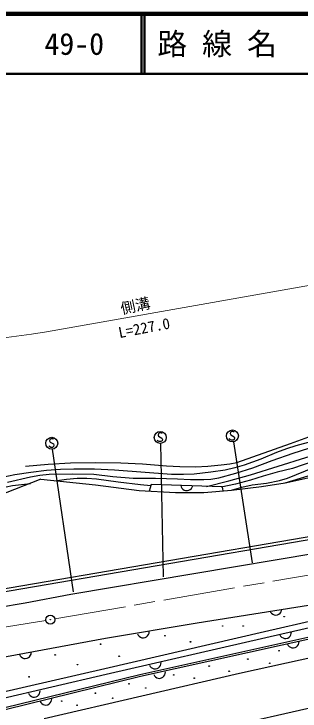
# Model space of a CAD drawing. Units: millimetres, scale not verified. Extents: x 40000 to 680000, y 20000 to 380000.
# Drawn here: x 156427 to 204243, y 263552 to 380000 of the extents above; entities that cross this region are included whole.
import ezdxf
from ezdxf.enums import TextEntityAlignment as Align

# ---------------------------------------------------------------- set-up
doc = ezdxf.new("R2010")
doc.units = ezdxf.units.MM
doc.header["$LTSCALE"] = 1000
doc.linetypes.add('CHAIN', pattern=[18.5, 12, -1.5, 3.5, -1.5])
for name, color, linetype, lineweight in [('M-BGD', 7, 'Continuous', 25), ('M-BGD-EXST', 7, 'Continuous', 25), ('M-BMK', 2, 'CHAIN', 13), ('M-BMK-SRVR', 3, 'Continuous', 25), ('M-STR-HTXT', 7, 'Continuous', 13), ('M-STR-STRC', 7, 'Continuous', 25), ('M-TTL', 2, 'Continuous', 140), ('M-TTL-LINE', 7, 'Continuous', 50)]:
    doc.layers.add(name, color=color, linetype=linetype, lineweight=lineweight)
doc.layers.add('M-TTL-TXT', color=7, linetype='Continuous')
doc.styles.add('ＭＳ ゴシック', font='')
doc.styles.get('ＭＳ ゴシック').set_extended_font_data('MS Gothic')

msp = doc.modelspace()

# ---------------------------------------------------------------- linework, layer by layer
at = {"layer": 'M-BGD'}
for p, q in [((287602, 306705), (152363, 283511)), ((287686, 306212), (152442, 283017)), ((201751, 301691), (210791, 303661)), ((160926, 302270), (147898, 297168)), ((160926, 302270), (170066, 301336)), ((197772, 301045), (201751, 301691)), ((170066, 301336), (177332, 300367)), ((179374, 301410), (179046, 300285)), ((191220, 301029), (179374, 301410)), ((184298, 301252), (184370, 301009)), ((184370, 301009), (184483, 300805)), ((184483, 300805), (184677, 300599)), ((184677, 300599), (184873, 300473)), ((184873, 300473), (185110, 300385)), ((185430, 300375), (185672, 300447)), ((185672, 300447), (185876, 300560)), ((185876, 300560), (186082, 300754)), ((186082, 300754), (186209, 300950)), ((186209, 300950), (186297, 301187)), ((188182, 300076), (192767, 300441)), ((191220, 301029), (191328, 300327)), ((192767, 300441), (197772, 301045)), ((177332, 300367), (183435, 300076)), ((183435, 300076), (188182, 300076)), ((185110, 300385), (185430, 300375)), ((187062, 278308), (207388, 281516)), ((198276, 276814), (214918, 280646)), ((198500, 275839), (215138, 279670)), ((199214, 280287), (199330, 280062)), ((199330, 280062), (199479, 279882)), ((199479, 279882), (199707, 279715)), ((199707, 279715), (199923, 279627)), ((199923, 279627), (200172, 279584)), ((200172, 279584), (200489, 279633)), ((200489, 279633), (200714, 279748)), ((200714, 279748), (200893, 279897)), ((200893, 279897), (201060, 280126)), ((201060, 280126), (201149, 280341)), ((201149, 280341), (201191, 280591)), ((171755, 275712), (187062, 278308)), ((194108, 269891), (227701, 277233)), ((171622, 270678), (198276, 276814)), ((177082, 276446), (177204, 276225)), ((177204, 276225), (177359, 276050)), ((177359, 276050), (177592, 275890)), ((211036, 277047), (177494, 269614)), ((211102, 276755), (177562, 269322)), ((178597, 275954), (178772, 276108)), ((178772, 276108), (178932, 276341)), ((178932, 276341), (179013, 276560)), ((179013, 276560), (179048, 276810)), ((200858, 276284), (200994, 276071)), ((200994, 276071), (201159, 275906)), ((202401, 275886), (202566, 276051)), ((202566, 276051), (202711, 276294)), ((202711, 276294), (202779, 276517)), ((202779, 276517), (202799, 276769)), ((153202, 272293), (171755, 275712)), ((171847, 269703), (198500, 275839)), ((177592, 275890), (177810, 275808)), ((177810, 275808), (178061, 275773)), ((178061, 275773), (178375, 275831)), ((178375, 275831), (178597, 275954)), ((201159, 275906), (201402, 275760)), ((201402, 275760), (201625, 275692)), ((201625, 275692), (201877, 275673)), ((201877, 275673), (202188, 275751)), ((202188, 275751), (202401, 275886)), ((203975, 274696), (204049, 274917)), ((204049, 274917), (204075, 275169)), ((202123, 274735), (202253, 274518)), ((202253, 274518), (202413, 274349)), ((202413, 274349), (202652, 274197)), ((202652, 274197), (202873, 274123)), ((202873, 274123), (203125, 274097)), ((203125, 274097), (203437, 274166)), ((203437, 274166), (203654, 274297)), ((203654, 274297), (203823, 274457)), ((203823, 274457), (203975, 274696)), ((157357, 272998), (157476, 272774)), ((157476, 272774), (157628, 272597)), ((157628, 272597), (157858, 272434)), ((158864, 272482), (159041, 272634)), ((159041, 272634), (159205, 272865)), ((159205, 272865), (159290, 273082)), ((159290, 273082), (159329, 273332)), ((157858, 272434), (158075, 272349)), ((158075, 272349), (158325, 272310)), ((158325, 272310), (158641, 272363)), ((158641, 272363), (158864, 272482)), ((180922, 271187), (180997, 271408)), ((180997, 271408), (181023, 271660)), ((147496, 265107), (171622, 270678)), ((179070, 271232), (179199, 271015)), ((179199, 271015), (179359, 270845)), ((179359, 270845), (179597, 270693)), ((179597, 270693), (179818, 270618)), ((179818, 270618), (180070, 270591)), ((180070, 270591), (180382, 270660)), ((180382, 270660), (180600, 270789)), ((180600, 270789), (180769, 270949)), ((180769, 270949), (180922, 271187)), ((147705, 264129), (171847, 269703)), ((177494, 269614), (154890, 264070)), ((177562, 269322), (154958, 263778)), ((161500, 262294), (194108, 269891)), ((179780, 269661), (179909, 269444)), ((179909, 269444), (180068, 269273)), ((180068, 269273), (180305, 269119)), ((180305, 269119), (180526, 269044)), ((180526, 269044), (180777, 269016)), ((180777, 269016), (181090, 269083)), ((181090, 269083), (181308, 269212)), ((181308, 269212), (181479, 269371)), ((181479, 269371), (181632, 269608)), ((181632, 269608), (181708, 269829)), ((181708, 269829), (181736, 270081)), ((160698, 266453), (160775, 266674)), ((160775, 266674), (160804, 266925)), ((158846, 266517), (158974, 266298)), ((158974, 266298), (159132, 266127)), ((159132, 266127), (159369, 265972)), ((159369, 265972), (159589, 265895)), ((159589, 265895), (159840, 265866)), ((159840, 265866), (160153, 265931)), ((160153, 265931), (160372, 266059)), ((160372, 266059), (160543, 266217)), ((160543, 266217), (160698, 266453)), ((162706, 265361), (162733, 265612)), ((160779, 265188), (160908, 264970)), ((160908, 264970), (161068, 264800)), ((161068, 264800), (161306, 264647)), ((161306, 264647), (161527, 264572)), ((161527, 264572), (161778, 264545)), ((161778, 264545), (162091, 264613)), ((162091, 264613), (162308, 264742)), ((162308, 264742), (162478, 264902)), ((162478, 264902), (162631, 265140)), ((162631, 265140), (162706, 265361)), ((206590, 264200), (151886, 251901))]:
    msp.add_line(p, q, dxfattribs=at)
for points in [[(158384, 304480), (162172, 304800), (165894, 305009), (170094, 305055), (174318, 304999), (177925, 304831), (181914, 304538), (184150, 304397), (186751, 304342), (188847, 304451), (191086, 304672), (192479, 304830), (193688, 305087), (202672, 308257), (205684, 309336), (208693, 310303), (210616, 310813), (212768, 311267), (222307, 312840), (223891, 313057), (225378, 313159), (226190, 313188)], [(188635, 301082), (192325, 301994), (195941, 302992), (205190, 305919), (209216, 307115), (213197, 308188), (216294, 308934), (219432, 309576), (221212, 309838), (223058, 310005), (225254, 310125)], [(225817, 308862), (223621, 308706), (221322, 308654), (219522, 308670), (217874, 308573), (216289, 308340), (214539, 307974), (212415, 307401), (210317, 306723), (206703, 305361), (202964, 304062), (200436, 303444), (198093, 302771), (195962, 302118), (193444, 301465), (191083, 300967)], [(206203, 308565), (203557, 307836), (201961, 307348), (200278, 306718), (197683, 305654), (194891, 304622), (193357, 304167), (191721, 303799), (189345, 303432), (186562, 303122), (184770, 303045), (182770, 303073), (173246, 303803), (169904, 303938), (166459, 303973), (164227, 303900), (161860, 303719), (159278, 303413), (156566, 302986), (154451, 302568)], [(155347, 301802), (159198, 302671), (160774, 302950), (162332, 303123), (166133, 303180), (169769, 303132), (172955, 302750), (176372, 302447), (180061, 302460), (183740, 302360), (185938, 302239), (188162, 302227), (189359, 302314), (190651, 302516), (193485, 303293), (196349, 304184), (199581, 305425), (203066, 306651), (207111, 307894)], [(192767, 300441), (194501, 300935), (196227, 301318), (198608, 301643), (200821, 302054), (202158, 302466), (203657, 303040), (206639, 304308), (209806, 305528), (211372, 305965), (213130, 306341), (215693, 306830), (218301, 307433), (219672, 307722), (221053, 307905), (223785, 307916), (226530, 308032), (227606, 308125)], [(201751, 301691), (205586, 302830), (209244, 304021), (211701, 304797), (214210, 305480), (215591, 305807), (217204, 306072), (218372, 306160)], [(163241, 301997), (165222, 302281), (167018, 302432), (168620, 302441), (170221, 302341), (173819, 301832), (177585, 301412), (179298, 301225)], [(143169, 296869), (145528, 297973), (147922, 298983), (149787, 299634), (151900, 300251), (154014, 300799), (156169, 301247), (159216, 301556)]]:
    msp.add_lwpolyline(points, dxfattribs=at)
for centre, radius in [((201590, 279319), 50), ((201590, 279319), 30), ((201590, 279319), 10), ((191309, 277762), 50), ((191309, 277762), 30), ((191309, 277762), 10), ((194736, 277762), 50), ((194736, 277762), 30), ((194736, 277762), 10), ((181652, 276126), 50), ((181652, 276126), 30), ((181652, 276126), 10), ((185935, 275114), 50), ((185935, 275114), 30), ((185935, 275114), 10), ((170904, 274724), 50), ((170904, 274724), 30), ((170904, 274724), 10), ((200733, 273634), 50), ((200733, 273634), 30), ((163313, 272933), 50), ((163313, 272933), 30), ((163313, 272933), 10), ((174020, 272699), 50), ((174020, 272699), 30), ((174020, 272699), 10), ((200733, 273634), 10), ((167052, 271297), 50), ((167052, 271297), 30), ((195515, 272232), 50), ((195515, 272232), 30), ((195515, 272232), 10), ((199175, 271531), 50), ((199175, 271531), 30), ((199175, 271531), 10), ((167052, 271297), 10), ((189051, 271064), 50), ((189051, 271064), 30), ((189051, 271064), 10), ((192400, 270207), 50), ((192400, 270207), 30), ((192400, 270207), 10), ((158952, 269273), 50), ((158952, 269273), 30), ((158952, 269273), 10), ((183132, 269584), 50), ((183132, 269584), 30), ((183132, 269584), 10), ((186558, 269039), 50), ((186558, 269039), 30), ((186558, 269039), 10), ((175655, 268104), 50), ((175655, 268104), 30), ((175655, 268104), 10), ((178459, 267403), 50), ((178459, 267403), 30), ((178459, 267403), 10), ((170048, 266547), 50), ((170048, 266547), 30), ((170048, 266547), 10), ((172929, 265690), 50), ((172929, 265690), 30), ((172929, 265690), 10), ((164404, 265223), 50), ((164404, 265223), 30), ((164404, 265223), 10), ((166974, 264522), 50), ((166974, 264522), 30), ((166974, 264522), 10)]:
    msp.add_circle(centre, radius, dxfattribs=at)
at = {"layer": 'M-BGD-EXST'}
for p, q in [((180560, 309898), (180520, 309658)), ((180800, 310018), (180560, 309898)), ((180960, 310018), (180800, 310018)), ((181120, 309978), (180960, 310018)), ((181200, 309898), (181120, 309978)), ((192609, 310141), (192569, 309901)), ((192569, 309901), (192649, 309701)), ((192849, 310261), (192609, 310141)), ((193009, 310261), (192849, 310261)), ((193169, 310221), (193009, 310261)), ((193249, 310141), (193169, 310221)), ((162426, 308924), (162386, 308684)), ((162386, 308684), (162466, 308484)), ((162666, 309044), (162426, 308924)), ((162826, 309044), (162666, 309044)), ((162986, 309004), (162826, 309044)), ((163066, 308924), (162986, 309004)), ((180480, 308698), (180400, 308818)), ((180720, 308578), (180480, 308698)), ((180520, 309658), (180600, 309458)), ((180600, 309458), (181160, 309138)), ((181200, 308698), (181000, 308578)), ((181160, 309138), (181240, 308938)), ((181240, 308938), (181200, 308698)), ((192529, 308941), (192449, 309061)), ((192769, 308821), (192529, 308941)), ((192649, 309701), (193209, 309381)), ((193049, 308821), (192769, 308821)), ((193249, 308941), (193049, 308821)), ((193209, 309381), (193289, 309181)), ((193289, 309181), (193249, 308941)), ((162346, 307724), (162266, 307844)), ((162586, 307604), (162346, 307724)), ((162466, 308484), (163026, 308164)), ((162866, 307604), (162586, 307604)), ((163066, 307724), (162866, 307604)), ((163026, 308164), (163106, 307964)), ((163106, 307964), (163066, 307724)), ((181000, 308578), (180720, 308578)), ((181440, 285955), (180964, 308258)), ((193128, 308524), (196219, 288336)), ((162818, 307284), (166332, 283492))]:
    msp.add_line(p, q, dxfattribs=at)
for centre in [(180880, 309258), (192929, 309501), (162746, 308284)]:
    msp.add_circle(centre, 1000, dxfattribs=at)
at = {"layer": 'M-BMK'}
for p, q in [((163242, 278940), (259850, 295642)), ((161762, 278691), (143185, 275653))]:
    msp.add_line(p, q, dxfattribs=at)
at = {"layer": 'M-BMK-SRVR'}
for radius in [750, 30]:
    msp.add_circle((162503, 278812), radius, dxfattribs=at)
at = {"layer": 'M-STR-HTXT'}
msp.add_line((161896, 326924), (279275, 347591), dxfattribs=at)
msp.add_arc((127659, 540005), 215814, 257.52884, 279.12807, dxfattribs=at)
at = {"layer": 'M-STR-STRC'}
for p, q in [((165937, 283084), (231240, 294039)), ((158327, 281645), (165937, 283084)), ((152150, 280566), (158327, 281645))]:
    msp.add_line(p, q, dxfattribs=at)
at = {"layer": 'M-TTL'}
msp.add_line((680000, 380000), (40000, 380000), dxfattribs=at)
at = {"layer": 'M-TTL-LINE'}
for p, q in [((177750, 380000), (177750, 370000)), ((178250, 380000), (178250, 370000)), ((40000, 370000), (680000, 370000))]:
    msp.add_line(p, q, dxfattribs=at)

# ---------------------------------------------------------------- texts
at = {"layer": 'M-STR-HTXT', "style": 'ＭＳ ゴシック'}
for s, rotation, p in [('側溝', 12.3, (176710, 331260)), ('L=227.0', 10.8, (178184, 327556))]:
    msp.add_text(s, height=1833, rotation=rotation, dxfattribs=at).set_placement(p, align=Align.MIDDLE_CENTER)
at = {"layer": 'M-TTL-TXT', "style": 'ＭＳ ゴシック'}
for s, p in [('路 線 名', (180380, 375000)), ('49-0', (161521, 375000))]:
    msp.add_text(s, height=3666, dxfattribs=at).set_placement(p, align=Align.MIDDLE_LEFT)

doc.saveas('drawing.dxf')
